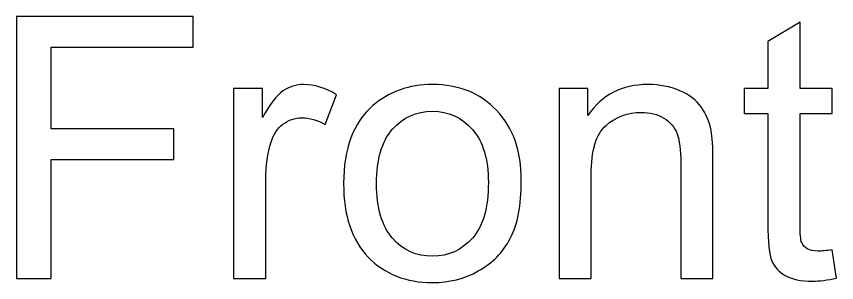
# Model space of a CAD drawing. Header units: millimetres. Extents: x 198 to 2216, y -826 to 151.
# Drawn here: x 1448 to 1504.9, y 17.2 to 35.7 of the extents above; entities that cross this region are included whole.
import ezdxf

# ---------------------------------------------------------------- set-up
doc = ezdxf.new("R2010")
doc.units = ezdxf.units.MM
doc.header["$MEASUREMENT"] = 0
doc.layers.add('Layer 1', color=7, linetype='Continuous')

msp = doc.modelspace()

# ---------------------------------------------------------------- linework, layer by layer
at = {"layer": 'Layer 1', "color": 250}
for points, knots in [([(1447.9647, 17.5289), (1447.9647, 17.5289), (1447.9647, 35.7153), (1447.9647, 35.7153), (1447.9647, 35.7153), (1460.2329, 35.7153), (1460.2329, 35.7153), (1460.2329, 35.7153), (1460.2329, 33.5817), (1460.2329, 33.5817), (1460.2329, 33.5817), (1450.3777, 33.5817), (1450.3777, 33.5817), (1450.3777, 33.5817), (1450.3777, 27.9175), (1450.3777, 27.9175), (1450.3777, 27.9175), (1458.9121, 27.9175), (1458.9121, 27.9175), (1458.9121, 27.9175), (1458.9121, 25.7839), (1458.9121, 25.7839), (1458.9121, 25.7839), (1450.3777, 25.7839), (1450.3777, 25.7839), (1450.3777, 25.7839), (1450.3777, 17.5289), (1450.3777, 17.5289), (1450.3777, 17.5289), (1447.9647, 17.5289), (1447.9647, 17.5289)], [0, 0, 0, 0, 0.1, 0.1, 0.1, 0.2, 0.2, 0.2, 0.3, 0.3, 0.3, 0.4, 0.4, 0.4, 0.5, 0.5, 0.5, 0.6, 0.6, 0.6, 0.7, 0.7, 0.7, 0.8, 0.8, 0.8, 0.9, 0.9, 0.9, 1, 1, 1, 1]), ([(1504.6363, 19.5228), (1504.6363, 19.5228), (1504.9411, 17.5501), (1504.9411, 17.5501), (1504.3146, 17.4188), (1503.7515, 17.3511), (1503.2605, 17.3511), (1502.4519, 17.3511), (1501.8254, 17.4781), (1501.3766, 17.7363), (1500.9321, 17.9946), (1500.6189, 18.329), (1500.4368, 18.7481), (1500.2548, 19.1672), (1500.1659, 20.0477), (1500.1659, 21.3897), (1500.1659, 21.3897), (1500.1659, 28.9843), (1500.1659, 28.9843), (1500.1659, 28.9843), (1498.5149, 28.9843), (1498.5149, 28.9843), (1498.5149, 28.9843), (1498.5149, 30.7115), (1498.5149, 30.7115), (1498.5149, 30.7115), (1500.1659, 30.7115), (1500.1659, 30.7115), (1500.1659, 30.7115), (1500.1659, 33.9712), (1500.1659, 33.9712), (1500.1659, 33.9712), (1502.4011, 35.3131), (1502.4011, 35.3131), (1502.4011, 35.3131), (1502.4011, 30.7115), (1502.4011, 30.7115), (1502.4011, 30.7115), (1504.6363, 30.7115), (1504.6363, 30.7115), (1504.6363, 30.7115), (1504.6363, 28.9843), (1504.6363, 28.9843), (1504.6363, 28.9843), (1502.4011, 28.9843), (1502.4011, 28.9843), (1502.4011, 28.9843), (1502.4011, 21.2627), (1502.4011, 21.2627), (1502.4011, 20.6235), (1502.4392, 20.2128), (1502.5196, 20.0308), (1502.5958, 19.8488), (1502.7228, 19.7048), (1502.9006, 19.5948), (1503.0784, 19.4889), (1503.3324, 19.4339), (1503.6626, 19.4339), (1503.9082, 19.4339), (1504.2341, 19.4635), (1504.6363, 19.5228)], [0, 0, 0, 0, 0.05, 0.05, 0.05, 0.1, 0.1, 0.1, 0.15, 0.15, 0.15, 0.2, 0.2, 0.2, 0.25, 0.25, 0.25, 0.3, 0.3, 0.3, 0.35, 0.35, 0.35, 0.4, 0.4, 0.4, 0.45, 0.45, 0.45, 0.5, 0.5, 0.5, 0.55, 0.55, 0.55, 0.6, 0.6, 0.6, 0.65, 0.65, 0.65, 0.7, 0.7, 0.7, 0.75, 0.75, 0.75, 0.8, 0.8, 0.8, 0.85, 0.85, 0.85, 0.9, 0.9, 0.9, 0.95, 0.95, 0.95, 1, 1, 1, 1]), ([(1463.0481, 17.5289), (1463.0481, 17.5289), (1463.0481, 30.7115), (1463.0481, 30.7115), (1463.0481, 30.7115), (1465.0547, 30.7115), (1465.0547, 30.7115), (1465.0547, 30.7115), (1465.0547, 28.6922), (1465.0547, 28.6922), (1465.5669, 29.6278), (1466.0411, 30.2458), (1466.4771, 30.5422), (1466.9131, 30.8427), (1467.3915, 30.9909), (1467.9122, 30.9909), (1468.6657, 30.9909), (1469.432, 30.7538), (1470.2109, 30.2839), (1470.2109, 30.2839), (1469.415, 28.2223), (1469.415, 28.2223), (1468.8732, 28.5271), (1468.3313, 28.6795), (1467.7894, 28.6795), (1467.3026, 28.6795), (1466.8666, 28.5313), (1466.4813, 28.2392), (1466.0961, 27.9471), (1465.8209, 27.5407), (1465.6558, 27.02), (1465.4061, 26.2284), (1465.2833, 25.3606), (1465.2833, 24.4165), (1465.2833, 24.4165), (1465.2833, 17.5289), (1465.2833, 17.5289), (1465.2833, 17.5289), (1463.0481, 17.5289), (1463.0481, 17.5289)], [0, 0, 0, 0, 0.0769231, 0.0769231, 0.0769231, 0.1538462, 0.1538462, 0.1538462, 0.2307692, 0.2307692, 0.2307692, 0.3076923, 0.3076923, 0.3076923, 0.3846154, 0.3846154, 0.3846154, 0.4615385, 0.4615385, 0.4615385, 0.5384615, 0.5384615, 0.5384615, 0.6153846, 0.6153846, 0.6153846, 0.6923077, 0.6923077, 0.6923077, 0.7692308, 0.7692308, 0.7692308, 0.8461538, 0.8461538, 0.8461538, 0.9230769, 0.9230769, 0.9230769, 1, 1, 1, 1]), ([(1470.6935, 24.1202), (1470.6935, 26.5544), (1471.3708, 28.3578), (1472.7297, 29.5304), (1473.86, 30.5041), (1475.2443, 30.9909), (1476.8742, 30.9909), (1478.6818, 30.9909), (1480.1635, 30.3982), (1481.3149, 29.2129), (1482.4622, 28.0318), (1483.0379, 26.3935), (1483.0379, 24.3065), (1483.0379, 22.6131), (1482.7839, 21.2839), (1482.2759, 20.3144), (1481.7679, 19.345), (1481.0271, 18.5915), (1480.0534, 18.0538), (1479.084, 17.5162), (1478.0214, 17.2495), (1476.8742, 17.2495), (1475.0284, 17.2495), (1473.5383, 17.8379), (1472.3995, 19.019), (1471.2608, 20.2001), (1470.6935, 21.9019), (1470.6935, 24.1202)], [0, 0, 0, 0, 0.1111111, 0.1111111, 0.1111111, 0.2222222, 0.2222222, 0.2222222, 0.3333333, 0.3333333, 0.3333333, 0.4444444, 0.4444444, 0.4444444, 0.5555556, 0.5555556, 0.5555556, 0.6666667, 0.6666667, 0.6666667, 0.7777778, 0.7777778, 0.7777778, 0.8888889, 0.8888889, 0.8888889, 1, 1, 1, 1]), ([(1485.6583, 17.5289), (1485.6583, 17.5289), (1485.6583, 30.7115), (1485.6583, 30.7115), (1485.6583, 30.7115), (1487.6649, 30.7115), (1487.6649, 30.7115), (1487.6649, 30.7115), (1487.6649, 28.8404), (1487.6649, 28.8404), (1488.6301, 30.2755), (1490.0271, 30.9909), (1491.8517, 30.9909), (1492.6475, 30.9909), (1493.3757, 30.847), (1494.0403, 30.5633), (1494.7049, 30.2797), (1495.2045, 29.9029), (1495.5347, 29.4415), (1495.8649, 28.9801), (1496.0977, 28.4297), (1496.2289, 27.7947), (1496.3094, 27.3799), (1496.3517, 26.656), (1496.3517, 25.623), (1496.3517, 25.623), (1496.3517, 17.5289), (1496.3517, 17.5289), (1496.3517, 17.5289), (1494.1165, 17.5289), (1494.1165, 17.5289), (1494.1165, 17.5289), (1494.1165, 25.5384), (1494.1165, 25.5384), (1494.1165, 26.4485), (1494.0318, 27.1301), (1493.8583, 27.5788), (1493.6847, 28.0276), (1493.3757, 28.3874), (1492.9354, 28.6583), (1492.4951, 28.925), (1491.9744, 29.0605), (1491.3818, 29.0605), (1490.4335, 29.0605), (1489.6165, 28.7599), (1488.9264, 28.1546), (1488.2364, 27.5534), (1487.8935, 26.4062), (1487.8935, 24.7213), (1487.8935, 24.7213), (1487.8935, 17.5289), (1487.8935, 17.5289), (1487.8935, 17.5289), (1485.6583, 17.5289), (1485.6583, 17.5289)], [0, 0, 0, 0, 0.0555556, 0.0555556, 0.0555556, 0.1111111, 0.1111111, 0.1111111, 0.1666667, 0.1666667, 0.1666667, 0.2222222, 0.2222222, 0.2222222, 0.2777778, 0.2777778, 0.2777778, 0.3333333, 0.3333333, 0.3333333, 0.3888889, 0.3888889, 0.3888889, 0.4444444, 0.4444444, 0.4444444, 0.5, 0.5, 0.5, 0.5555556, 0.5555556, 0.5555556, 0.6111111, 0.6111111, 0.6111111, 0.6666667, 0.6666667, 0.6666667, 0.7222222, 0.7222222, 0.7222222, 0.7777778, 0.7777778, 0.7777778, 0.8333333, 0.8333333, 0.8333333, 0.8888889, 0.8888889, 0.8888889, 0.9444444, 0.9444444, 0.9444444, 1, 1, 1, 1]), ([(1472.9795, 24.116), (1472.9795, 22.4311), (1473.3478, 21.1696), (1474.0844, 20.3356), (1474.8252, 19.4974), (1475.7523, 19.0783), (1476.8742, 19.0783), (1477.9833, 19.0783), (1478.9062, 19.4974), (1479.647, 20.3398), (1480.3836, 21.1823), (1480.7519, 22.465), (1480.7519, 24.1879), (1480.7519, 25.8135), (1480.3794, 27.0454), (1479.6385, 27.8794), (1478.8977, 28.7176), (1477.9748, 29.1367), (1476.8742, 29.1367), (1475.7523, 29.1367), (1474.8252, 28.7218), (1474.0844, 27.8879), (1473.3478, 27.0539), (1472.9795, 25.7966), (1472.9795, 24.116)], [0, 0, 0, 0, 0.125, 0.125, 0.125, 0.25, 0.25, 0.25, 0.375, 0.375, 0.375, 0.5, 0.5, 0.5, 0.625, 0.625, 0.625, 0.75, 0.75, 0.75, 0.875, 0.875, 0.875, 1, 1, 1, 1])]:
    msp.add_open_spline(points, degree=3, knots=knots, dxfattribs=at)

doc.saveas('drawing.dxf')
